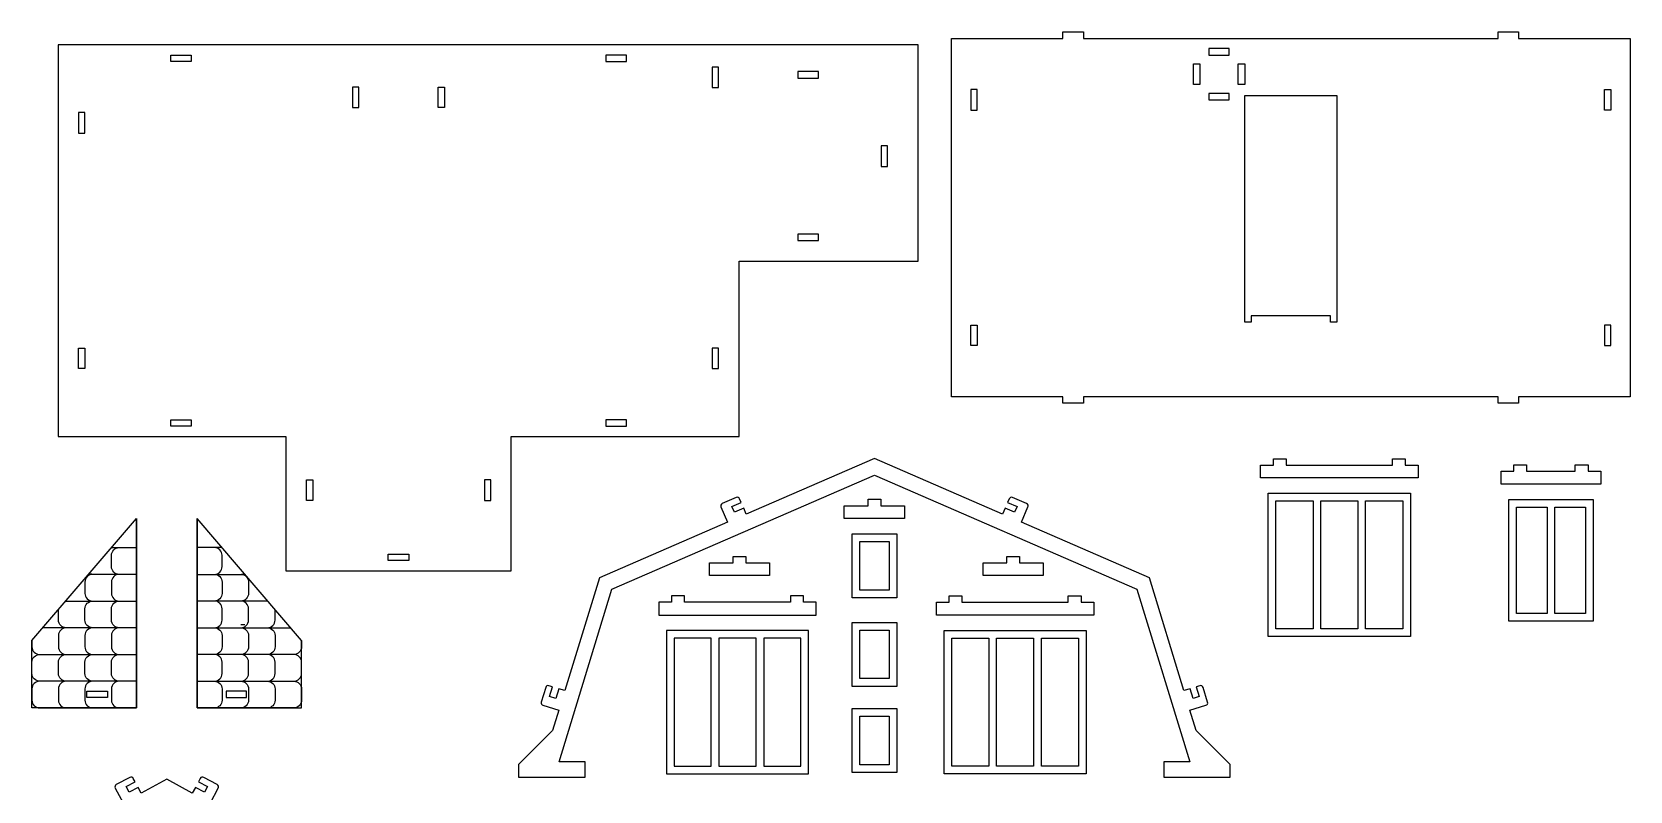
# Model space of a CAD drawing. Extents: x -353 to 808, y 1569 to 2547.
# Drawn here: x -353 to 396, y 2191 to 2547 of the extents above; entities that cross this region are included whole.
import ezdxf

# ---------------------------------------------------------------- set-up
doc = ezdxf.new("R2010")
doc.units = 0
doc.header["$MEASUREMENT"] = 0
doc.layers.add('LAYER1', color=18, linetype='CONTINUOUS')

msp = doc.modelspace()

# ---------------------------------------------------------------- linework, layer by layer
at = {"layer": 'LAYER1'}
for points in [[(62.55, 2540.52), (-340.65, 2540.52), (-340.65, 2356.92), (-233.85, 2356.92), (-233.85, 2293.92), (-128.25, 2293.92), (-128.25, 2356.92), (-21.45, 2356.92), (-21.45, 2439.12), (62.55, 2439.12)], [(130.31, 2543.53), (130.31, 2546.53), (139.91, 2546.53), (139.91, 2543.53), (334.31, 2543.53), (334.31, 2546.53), (343.91, 2546.53), (343.91, 2543.53), (396.11, 2543.53), (396.11, 2375.53), (343.91, 2375.53), (343.91, 2372.53), (334.31, 2372.53), (334.31, 2375.53), (139.91, 2375.53), (139.91, 2372.53), (130.31, 2372.53), (130.31, 2375.53), (78.11, 2375.53), (78.11, 2543.53)], [(-287.85, 2532.72), (-287.85, 2535.72), (-278.25, 2535.72), (-278.25, 2532.72)], [(-74.25, 2532.72), (-74.25, 2535.72), (-83.85, 2535.72), (-83.85, 2532.72)], [(208.31, 2535.73), (208.31, 2538.73), (198.71, 2538.73), (198.71, 2535.73)], [(-34.05, 2520.42), (-31.05, 2520.42), (-31.05, 2530.02), (-34.05, 2530.02)], [(15.75, 2524.92), (15.75, 2527.92), (6.15, 2527.92), (6.15, 2524.92)], [(191.51, 2531.53), (194.51, 2531.53), (194.51, 2521.93), (191.51, 2521.93)], [(212.51, 2531.53), (215.51, 2531.53), (215.51, 2521.93), (212.51, 2521.93)], [(-202.65, 2520.72), (-202.65, 2511.12), (-199.65, 2511.12), (-199.65, 2520.72)], [(-159.45, 2520.72), (-159.45, 2511.12), (-162.45, 2511.12), (-162.45, 2520.72)], [(90.11, 2519.53), (87.11, 2519.53), (87.11, 2509.93), (90.11, 2509.93)], [(208.31, 2514.73), (208.31, 2517.73), (198.71, 2517.73), (198.71, 2514.73)], [(218.51, 2413.49), (218.51, 2410.49), (215.51, 2410.49), (215.51, 2516.69), (258.71, 2516.69), (258.71, 2410.49), (255.71, 2410.49), (255.71, 2413.49)], [(384.11, 2519.53), (387.11, 2519.53), (387.11, 2509.93), (384.11, 2509.93)], [(-328.05, 2508.72), (-331.05, 2508.72), (-331.05, 2499.12), (-328.05, 2499.12)], [(45.15, 2483.52), (48.15, 2483.52), (48.15, 2493.12), (45.15, 2493.12)], [(15.75, 2448.72), (15.75, 2451.72), (6.15, 2451.72), (6.15, 2448.72)], [(90.11, 2399.53), (87.11, 2399.53), (87.11, 2409.13), (90.11, 2409.13)], [(384.11, 2399.53), (387.11, 2399.53), (387.11, 2409.13), (384.11, 2409.13)], [(-328.05, 2388.72), (-331.05, 2388.72), (-331.05, 2398.32), (-328.05, 2398.32)], [(-34.05, 2388.72), (-31.05, 2388.72), (-31.05, 2398.32), (-34.05, 2398.32)], [(-287.85, 2361.72), (-287.85, 2364.72), (-278.25, 2364.72), (-278.25, 2361.72)], [(-74.25, 2361.72), (-74.25, 2364.72), (-83.85, 2364.72), (-83.85, 2361.72)], [(284.77, 2343.46), (284.77, 2346.46), (290.77, 2346.46), (290.77, 2343.46), (296.77, 2343.46), (296.77, 2337.46), (222.97, 2337.46), (222.97, 2343.46), (228.97, 2343.46), (228.97, 2346.46), (234.97, 2346.46), (234.97, 2343.46)], [(370.44, 2340.56), (370.44, 2343.56), (376.44, 2343.56), (376.44, 2340.56), (382.44, 2340.56), (382.44, 2334.56), (335.64, 2334.56), (335.64, 2340.56), (341.64, 2340.56), (341.64, 2343.56), (347.64, 2343.56), (347.64, 2340.56)], [(-224.25, 2336.52), (-221.25, 2336.52), (-221.25, 2326.92), (-224.25, 2326.92)], [(-137.85, 2336.52), (-140.85, 2336.52), (-140.85, 2326.92), (-137.85, 2326.92)], [(293.17, 2263.06), (226.57, 2263.06), (226.57, 2330.26), (293.17, 2330.26)], [(38.97, 2327.46), (44.97, 2327.46), (44.97, 2324.46), (56.07, 2324.46), (56.07, 2318.46), (27.87, 2318.46), (27.87, 2324.46), (38.97, 2324.46)], [(247.57, 2266.66), (230.17, 2266.66), (230.17, 2326.66), (247.57, 2326.66)], [(268.57, 2266.66), (251.17, 2266.66), (251.17, 2326.66), (268.57, 2326.66)], [(272.17, 2326.66), (289.57, 2326.66), (289.57, 2266.66), (272.17, 2266.66)], [(378.84, 2270.36), (339.24, 2270.36), (339.24, 2327.36), (378.84, 2327.36)], [(357.24, 2273.96), (342.84, 2273.96), (342.84, 2323.76), (357.24, 2323.76)], [(360.84, 2323.76), (375.24, 2323.76), (375.24, 2273.96), (360.84, 2273.96)], [(52.47, 2281.26), (31.47, 2281.26), (31.47, 2311.26), (52.47, 2311.26)], [(35.07, 2307.66), (48.87, 2307.66), (48.87, 2284.86), (35.07, 2284.86)], [(-185.85, 2298.72), (-185.85, 2301.72), (-176.25, 2301.72), (-176.25, 2298.72)], [(-24.26, 2300.67), (-18.26, 2300.67), (-18.26, 2297.67), (-7.16, 2297.67), (-7.16, 2291.67), (-35.36, 2291.67), (-35.36, 2297.67), (-24.26, 2297.67)], [(104.01, 2300.67), (110.01, 2300.67), (110.01, 2297.67), (121.11, 2297.67), (121.11, 2291.67), (92.91, 2291.67), (92.91, 2297.67), (104.01, 2297.67)], [(-47.11, 2279.21), (-47.11, 2282.21), (-53.11, 2282.21), (-53.11, 2279.21), (-59.11, 2279.21), (-59.11, 2273.21), (14.69, 2273.21), (14.69, 2279.21), (8.69, 2279.21), (8.69, 2282.21), (2.69, 2282.21), (2.69, 2279.21)], [(132.8, 2279.21), (132.8, 2282.21), (138.8, 2282.21), (138.8, 2279.21), (144.8, 2279.21), (144.8, 2273.21), (71, 2273.21), (71, 2279.21), (77, 2279.21), (77, 2282.21), (83, 2282.21), (83, 2279.21)], [(52.47, 2239.77), (31.47, 2239.77), (31.47, 2269.77), (52.47, 2269.77)], [(-55.51, 2198.81), (11.09, 2198.81), (11.09, 2266.01), (-55.51, 2266.01)], [(-34.51, 2262.41), (-51.91, 2262.41), (-51.91, 2202.41), (-34.51, 2202.41)], [(-30.91, 2202.41), (-13.51, 2202.41), (-13.51, 2262.41), (-30.91, 2262.41)], [(-9.91, 2202.41), (7.49, 2202.41), (7.49, 2262.41), (-9.91, 2262.41)], [(35.07, 2266.17), (48.87, 2266.17), (48.87, 2243.37), (35.07, 2243.37)], [(141.2, 2198.81), (74.6, 2198.81), (74.6, 2266.01), (141.2, 2266.01)], [(95.6, 2202.41), (78.2, 2202.41), (78.2, 2262.41), (95.6, 2262.41)], [(116.6, 2202.41), (99.2, 2202.41), (99.2, 2262.41), (116.6, 2262.41)], [(120.2, 2262.41), (137.6, 2262.41), (137.6, 2202.41), (120.2, 2202.41)], [(-327.1, 2234.46), (-327.1, 2237.46), (-317.5, 2237.46), (-317.5, 2234.46)], [(-252.29, 2234.46), (-252.29, 2237.46), (-261.89, 2237.46), (-261.89, 2234.46)], [(52.47, 2199.38), (31.47, 2199.38), (31.47, 2229.38), (52.47, 2229.38)], [(35.07, 2225.78), (48.87, 2225.78), (48.87, 2202.98), (35.07, 2202.98)]]:
    msp.add_lwpolyline(points, close=True, dxfattribs=at)
msp.add_lwpolyline([(208.77, 2203.13), (192.78, 2219.12), (189.87, 2228.61), (197.33, 2230.9, 0.414214), (198.12, 2232.4), (196.01, 2239.28, 0.414214), (194.51, 2240.08), (192.79, 2239.55), (194.2, 2234.96), (191.33, 2234.08), (189.93, 2238.67), (187.06, 2237.79), (170.88, 2290.57), (110.83, 2316.69), (113.94, 2323.84, 0.414214), (113.32, 2325.42), (106.71, 2328.29, 0.414214), (105.14, 2327.67), (104.42, 2326.02), (108.82, 2324.1), (107.62, 2321.35), (103.22, 2323.27), (102.02, 2320.51), (41.97, 2346.63), (-18.08, 2320.51), (-19.27, 2323.27), (-23.68, 2321.35), (-24.87, 2324.1), (-20.47, 2326.02), (-21.19, 2327.67, 0.414214), (-22.77, 2328.29), (-29.37, 2325.42, 0.414214), (-29.99, 2323.84), (-26.88, 2316.69), (-86.93, 2290.57), (-103.11, 2237.79), (-105.98, 2238.67), (-107.38, 2234.08), (-110.25, 2234.96), (-108.85, 2239.55), (-110.57, 2240.08, 0.414214), (-112.07, 2239.28), (-114.18, 2232.4, 0.414214), (-113.38, 2230.9), (-105.92, 2228.61), (-108.83, 2219.12), (-124.83, 2203.13), (-124.83, 2197.13), (-93.63, 2197.13), (-93.63, 2204.33), (-105.84, 2204.33), (-81.02, 2285.29), (41.97, 2338.78), (164.97, 2285.29), (189.79, 2204.33), (177.57, 2204.33), (177.57, 2197.13), (208.77, 2197.13)], format="xyb", close=True, dxfattribs=at)
for points in [[(-303.89, 2229.66), (-352.87, 2229.65), (-352.87, 2261.29), (-303.89, 2318.39), (-303.91, 2229.65)], [(-303.89, 2229.65), (-303.89, 2318.39)], [(-275.5, 2229.65), (-275.5, 2318.39)], [(-275.5, 2229.66), (-226.51, 2229.65), (-226.51, 2261.29), (-275.5, 2318.39), (-275.48, 2229.65)], [(-315.55, 2304.8), (-312.01, 2304.8)], [(-263.84, 2304.8), (-267.37, 2304.8)], [(-324.43, 2292.27), (-326.29, 2292.27)], [(-324.43, 2292.27), (-326.29, 2292.27)], [(-337.04, 2279.75), (-336.85, 2279.75)], [(-337.04, 2279.75), (-336.85, 2279.75)], [(-242.35, 2279.75), (-242.53, 2279.75)], [(-242.35, 2279.75), (-242.53, 2279.75)], [(-336.85, 2267.23), (-347.78, 2267.23)], [(-336.85, 2267.23), (-347.78, 2267.23)], [(-254.95, 2268.72), (-253.09, 2268.72)], [(-254.95, 2268.72), (-253.09, 2268.72)], [(-242.53, 2267.23), (-231.6, 2267.23)], [(-242.53, 2267.23), (-231.6, 2267.23)]]:
    msp.add_lwpolyline(points, dxfattribs=at)
for points in [[(-303.89, 2292.27), (-312.01, 2292.27, -0.414214), (-315.61, 2295.87), (-315.61, 2301.2, -0.414214), (-312.01, 2304.8), (-303.89, 2304.8)], [(-275.49, 2292.27), (-267.37, 2292.27, 0.414214), (-263.77, 2295.87), (-263.77, 2301.2, 0.414214), (-267.37, 2304.8), (-275.5, 2304.8)], [(-312.01, 2292.27), (-324.43, 2292.27, 0.414214), (-328.03, 2288.67), (-328.03, 2283.35, 0.414214), (-324.43, 2279.75), (-312.01, 2279.75)], [(-312.01, 2292.27), (-324.43, 2292.27, -0.112166), (-325.99, 2292.63)], [(-303.89, 2292.27), (-312.01, 2292.27, 0.414214), (-315.61, 2288.67), (-315.61, 2283.35, 0.414214), (-312.01, 2279.75), (-303.89, 2279.75)], [(-275.49, 2292.27), (-267.37, 2292.27, -0.414214), (-263.77, 2288.67), (-263.77, 2283.35, -0.414214), (-267.37, 2279.75), (-275.49, 2279.75)], [(-267.37, 2292.27), (-254.95, 2292.27, 0.112166), (-253.4, 2292.63)], [(-267.37, 2292.27), (-254.95, 2292.27, -0.414214), (-251.35, 2288.67), (-251.35, 2283.35, -0.414214), (-254.95, 2279.75), (-267.37, 2279.75)], [(-337.04, 2279.74, -0.013073), (-336.85, 2279.75), (-324.43, 2279.75)], [(-337.03, 2279.75, 0.012511), (-336.85, 2279.75), (-324.43, 2279.75)], [(-312.01, 2267.23), (-324.43, 2267.23, -0.414214), (-328.03, 2270.83), (-328.03, 2276.15, -0.414214), (-324.43, 2279.75), (-312.01, 2279.75)], [(-303.9, 2267.23), (-312.01, 2267.23, -0.414214), (-315.61, 2270.83), (-315.61, 2276.15, -0.414214), (-312.01, 2279.75), (-303.89, 2279.75)], [(-275.49, 2267.23), (-267.37, 2267.23, 0.414214), (-263.77, 2270.83), (-263.77, 2276.15, 0.414214), (-267.37, 2279.75), (-275.49, 2279.75)], [(-267.37, 2267.23), (-254.95, 2267.23, 0.414214), (-251.35, 2270.83), (-251.35, 2276.15, 0.414214), (-254.95, 2279.75), (-267.37, 2279.75)], [(-242.34, 2279.74, 0.013073), (-242.53, 2279.75), (-254.95, 2279.75)], [(-242.35, 2279.75, -0.012511), (-242.53, 2279.75), (-254.95, 2279.75)], [(-324.43, 2267.23), (-336.85, 2267.23, -0.414214), (-340.45, 2270.83), (-340.45, 2275.77)], [(-254.95, 2267.23), (-242.53, 2267.23, 0.414214), (-238.93, 2270.83), (-238.93, 2275.77)], [(-324.43, 2267.23), (-336.85, 2267.23, 0.414214), (-340.45, 2263.63), (-340.45, 2258.3, 0.414214), (-336.85, 2254.7), (-324.43, 2254.7)], [(-312.01, 2267.23), (-324.43, 2267.23, 0.414214), (-328.03, 2263.63), (-328.03, 2258.3, 0.414214), (-324.43, 2254.7), (-312.01, 2254.7)], [(-303.9, 2267.23), (-312.01, 2267.23, 0.414214), (-315.61, 2263.63), (-315.61, 2258.3, 0.414214), (-312.01, 2254.7), (-303.9, 2254.7)], [(-275.49, 2267.23), (-267.37, 2267.23, -0.414214), (-263.77, 2263.63), (-263.77, 2258.3, -0.414214), (-267.37, 2254.7), (-275.48, 2254.7)], [(-267.37, 2267.23), (-254.95, 2267.23, -0.414214), (-251.35, 2263.63), (-251.35, 2258.3, -0.414214), (-254.95, 2254.7), (-267.37, 2254.7)], [(-254.95, 2267.23), (-242.53, 2267.23, -0.414214), (-238.93, 2263.63), (-238.93, 2258.3, -0.414214), (-242.53, 2254.7), (-254.95, 2254.7)], [(-352.87, 2261.29), (-352.87, 2258.3, 0.414214), (-349.27, 2254.7), (-336.85, 2254.7)], [(-336.85, 2242.18), (-349.27, 2242.18, -0.414214), (-352.87, 2245.78), (-352.87, 2251.1, -0.414214), (-349.27, 2254.7), (-336.85, 2254.7)], [(-335.28, 2242.18), (-336.85, 2242.18, -0.414214), (-340.45, 2245.78), (-340.45, 2251.1, -0.414214), (-336.85, 2254.7), (-324.43, 2254.7)], [(-312.01, 2242.18), (-324.43, 2242.18, -0.414214), (-328.03, 2245.78), (-328.03, 2251.1, -0.414214), (-324.43, 2254.7), (-312.01, 2254.7)], [(-303.9, 2242.18), (-312.01, 2242.18, -0.414214), (-315.61, 2245.78), (-315.61, 2251.1, -0.414214), (-312.01, 2254.7), (-303.9, 2254.7)], [(-275.48, 2242.18), (-267.37, 2242.18, 0.414214), (-263.77, 2245.78), (-263.77, 2251.1, 0.414214), (-267.37, 2254.7), (-275.48, 2254.7)], [(-267.37, 2242.18), (-254.95, 2242.18, 0.414214), (-251.35, 2245.78), (-251.35, 2251.1, 0.414214), (-254.95, 2254.7), (-267.37, 2254.7)], [(-244.11, 2242.18), (-242.53, 2242.18, 0.414214), (-238.93, 2245.78), (-238.93, 2251.1, 0.414214), (-242.53, 2254.7), (-254.95, 2254.7)], [(-226.51, 2261.29), (-226.51, 2258.3, -0.414214), (-230.11, 2254.7), (-242.53, 2254.7)], [(-242.53, 2242.18), (-230.11, 2242.18, 0.414214), (-226.51, 2245.78), (-226.51, 2251.1, 0.414214), (-230.11, 2254.7), (-242.53, 2254.7)], [(-336.85, 2242.18), (-349.27, 2242.18, 0.414214), (-352.87, 2238.58), (-352.87, 2233.25, 0.414214), (-349.27, 2229.65), (-336.85, 2229.65)], [(-324.43, 2242.18), (-336.85, 2242.18, 0.414214), (-340.45, 2238.58), (-340.45, 2233.25, 0.414214), (-336.85, 2229.65), (-324.43, 2229.65)], [(-312.01, 2242.18), (-324.43, 2242.18, 0.414214), (-328.03, 2238.58), (-328.03, 2233.25, 0.414214), (-324.43, 2229.65), (-312.01, 2229.65)], [(-303.9, 2242.18), (-312.01, 2242.18, 0.414214), (-315.61, 2238.58), (-315.61, 2233.25, 0.414214), (-312.01, 2229.65), (-303.91, 2229.65)], [(-275.48, 2242.18), (-267.37, 2242.18, -0.414214), (-263.77, 2238.58), (-263.77, 2233.25, -0.414214), (-267.37, 2229.65), (-275.48, 2229.65)], [(-267.37, 2242.18), (-254.95, 2242.18, -0.414214), (-251.35, 2238.58), (-251.35, 2233.25, -0.414214), (-254.95, 2229.65), (-267.37, 2229.65)], [(-254.95, 2242.18), (-242.53, 2242.18, -0.414214), (-238.93, 2238.58), (-238.93, 2233.25, -0.414214), (-242.53, 2229.65), (-254.95, 2229.65)], [(-242.53, 2242.18), (-230.11, 2242.18, -0.414214), (-226.51, 2238.58), (-226.51, 2233.25, -0.414214), (-230.11, 2229.65), (-242.53, 2229.65)], [(-269.27, 2185.19), (-265.56, 2192.05, 0.414214), (-266.05, 2193.68), (-272.38, 2197.1, 0.414214), (-274.01, 2196.61), (-274.87, 2195.03), (-270.64, 2192.75), (-272.07, 2190.11), (-276.29, 2192.39), (-277.72, 2189.75), (-289.69, 2196.23), (-301.67, 2189.75), (-303.09, 2192.39), (-307.32, 2190.11), (-308.74, 2192.75), (-304.52, 2195.03), (-305.37, 2196.61, 0.414214), (-307, 2197.1), (-313.34, 2193.68, 0.414214), (-313.82, 2192.05), (-310.12, 2185.19)]]:
    msp.add_lwpolyline(points, format="xyb", dxfattribs=at)

doc.saveas('drawing.dxf')
